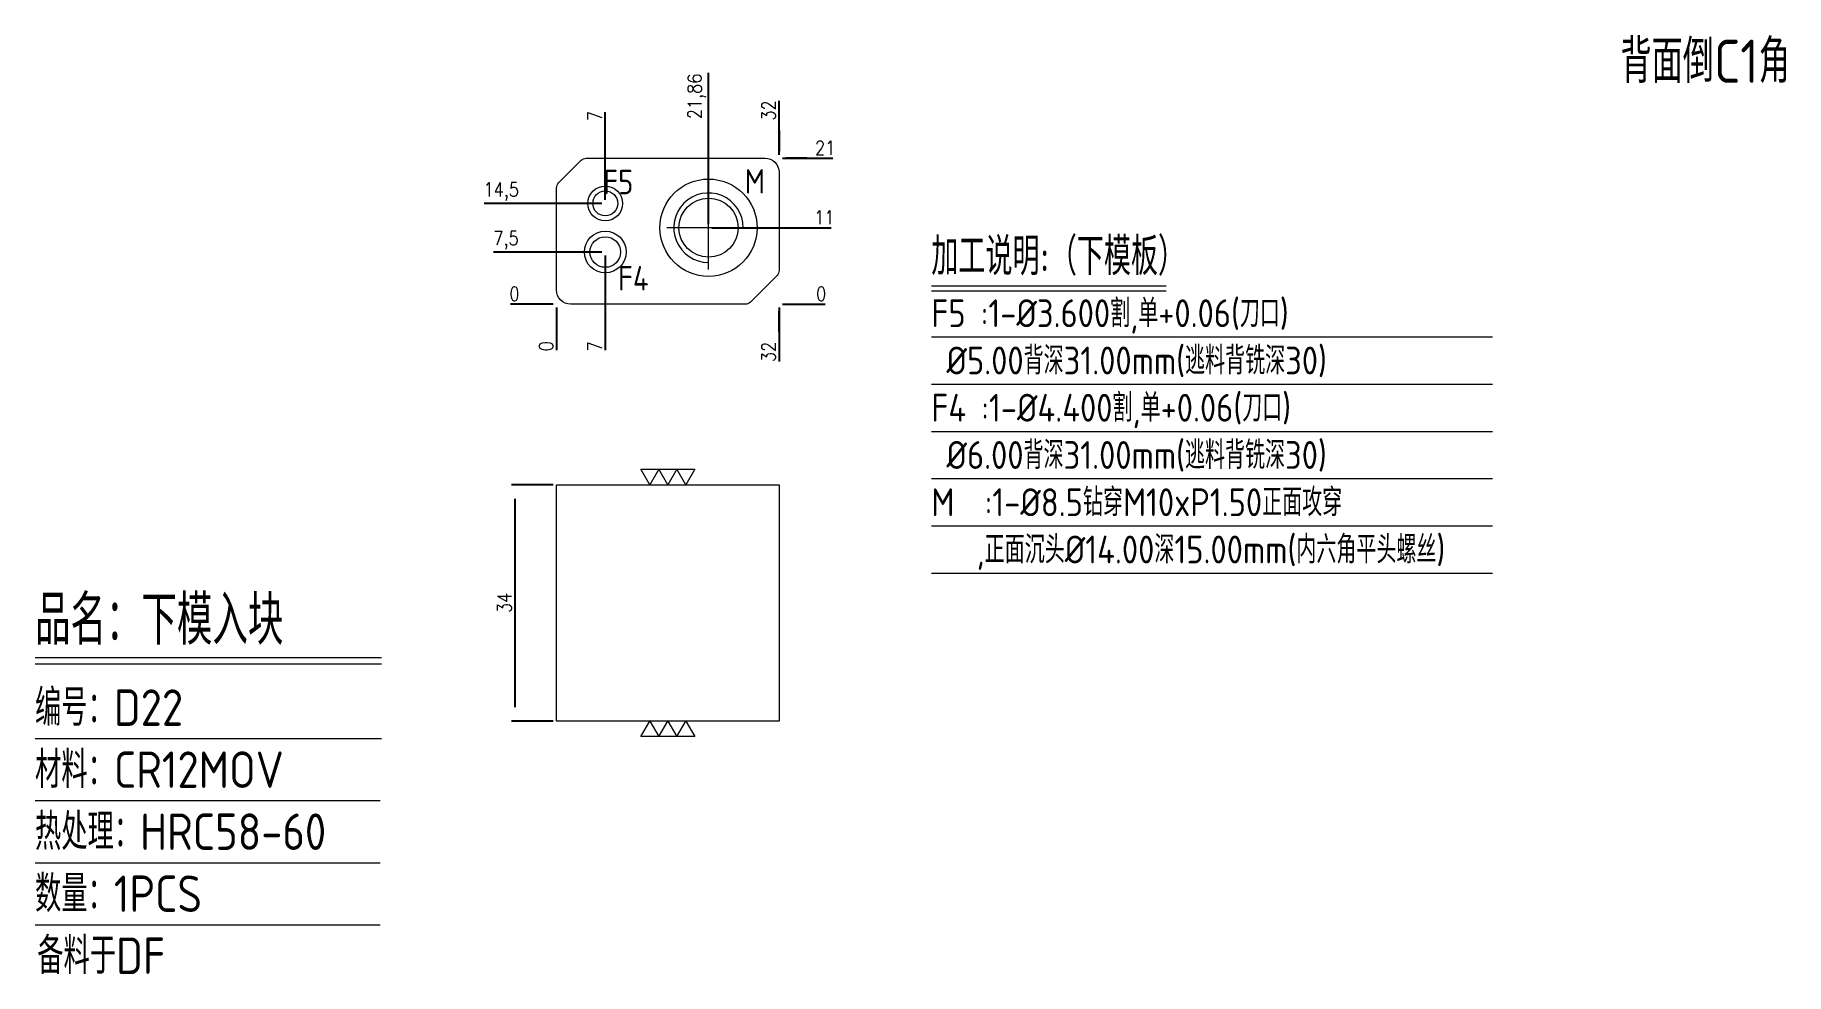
# Model space of a CAD drawing. Header units: millimetres. Extents: x 113679 to 113931, y 600 to 735.
import ezdxf
from ezdxf.enums import TextEntityAlignment as Align

# ---------------------------------------------------------------- set-up
doc = ezdxf.new("R2010")
doc.units = ezdxf.units.MM
doc.linetypes.add('CENTER', pattern=[0])
doc.linetypes.add('HIDDEN', pattern=[0])
for name, color, linetype in [('DIE_P', 2, 'Continuous'), ('DIM', 4, 'Continuous'), ('TEXT', 4, 'Continuous')]:
    doc.layers.add(name, color=color, linetype=linetype)
doc.styles.add('gbenor', font='gbenor.shx', dxfattribs={"bigfont": 'gbcbig.shx'})
doc.styles.get("Standard").update_dxf_attribs({"font": 'txt.shx', "width": 0.85, "bigfont": 'ctxt.shx'})
doc.dimstyles.new('T-2-WX', dxfattribs={"dimtxt": 2, "dimasz": 2, "dimexe": 0.5, "dimexo": 0.5, "dimgap": 0.5, "dimtad": 1, "dimtxsty": 'Standard', "dimblk": 'OPEN30', "dimcen": 0, "dimazin": 3, "dimtfac": 1, "dimtmove": 0, "dimatfit": 3, "dimldrblk": 'OPEN30', "dimlwd": -1, "dimlwe": -1})

# ---------------------------------------------------------------- blocks, each defined once
blk = doc.blocks.new('*D7579')
at = {"layer": 'Defpoints', "color": 0}
for p in [(113753.95, 696.34), (113785.95, 696.34), (113790.95, 696.34)]:
    blk.add_point(p, dxfattribs=at)
at = {"layer": 'DIM', "color": 0}
blk.add_line((113786.45, 696.34), (113792.58, 696.34), dxfattribs=at)
at = {"layer": 'DIM', "color": 0, "lineweight": 5, "insert": (113792.01, 697.84), "char_height": 2, "attachment_point": 5}
blk.add_mtext('0', dxfattribs=at)
blk = doc.blocks.new('_Open30')
blk = doc.blocks.new('*D7580')
at = {"layer": 'Defpoints', "color": 0}
for p in [(113775.8, 707.34), (113790.95, 707.34), (113753.95, 696.34)]:
    blk.add_point(p, dxfattribs=at)
at = {"layer": 'DIM', "color": 0}
for p, q in [((113776.3, 707.34), (113782.95, 707.34)), ((113782.95, 707.34), (113786.95, 707.34)), ((113786.95, 707.34), (113793.47, 707.34))]:
    blk.add_line(p, q, dxfattribs=at)
at = {"layer": 'DIM', "color": 0, "lineweight": 5, "insert": (113792.46, 708.84), "char_height": 2, "attachment_point": 5}
blk.add_mtext('11', dxfattribs=at)
blk = doc.blocks.new('*D7581')
at = {"layer": 'Defpoints', "color": 0}
for p in [(113785.95, 717.34), (113790.95, 717.34), (113753.95, 696.34)]:
    blk.add_point(p, dxfattribs=at)
at = {"layer": 'DIM', "color": 0}
for p, q in [((113786.45, 717.34), (113789.95, 717.34)), ((113789.95, 717.34), (113786.95, 717.34)), ((113786.95, 717.34), (113793.71, 717.34))]:
    blk.add_line(p, q, dxfattribs=at)
at = {"layer": 'DIM', "color": 0, "lineweight": 5, "insert": (113792.58, 718.84), "char_height": 2, "attachment_point": 5}
blk.add_mtext('21', dxfattribs=at)
blk = doc.blocks.new('*D7582')
at = {"layer": 'Defpoints', "color": 0}
for p in [(113748.95, 696.34), (113753.95, 696.34), (113753.95, 696.34)]:
    blk.add_point(p, dxfattribs=at)
at = {"layer": 'DIM', "color": 0}
blk.add_line((113753.45, 696.34), (113747.31, 696.34), dxfattribs=at)
at = {"layer": 'DIM', "color": 0, "lineweight": 5, "insert": (113747.88, 697.84), "char_height": 2, "attachment_point": 5}
blk.add_mtext('0', dxfattribs=at)
blk = doc.blocks.new('*D7583')
at = {"layer": 'Defpoints', "color": 0}
for p in [(113748.95, 703.84), (113760.95, 703.84), (113753.95, 696.34)]:
    blk.add_point(p, dxfattribs=at)
at = {"layer": 'DIM', "color": 0}
for p, q in [((113752.95, 703.84), (113744.89, 703.84)), ((113756.95, 703.84), (113752.95, 703.84)), ((113760.45, 703.84), (113756.95, 703.84))]:
    blk.add_line(p, q, dxfattribs=at)
at = {"layer": 'DIM', "color": 0, "lineweight": 5, "insert": (113746.67, 705.53), "char_height": 2, "attachment_point": 5}
blk.add_mtext('7,5', dxfattribs=at)
blk = doc.blocks.new('*D7584')
at = {"layer": 'Defpoints', "color": 0}
for p in [(113748.95, 710.84), (113760.95, 710.84), (113753.95, 696.34)]:
    blk.add_point(p, dxfattribs=at)
at = {"layer": 'DIM', "color": 0}
for p, q in [((113752.95, 710.84), (113743.51, 710.84)), ((113756.95, 710.84), (113752.95, 710.84)), ((113760.45, 710.84), (113756.95, 710.84))]:
    blk.add_line(p, q, dxfattribs=at)
at = {"layer": 'DIM', "color": 0, "lineweight": 5, "insert": (113745.98, 712.53), "char_height": 2, "attachment_point": 5}
blk.add_mtext('14,5', dxfattribs=at)
blk = doc.blocks.new('*D7585')
at = {"layer": 'Defpoints', "color": 0}
for p in [(113753.95, 696.34), (113785.95, 696.34), (113785.95, 691.34)]:
    blk.add_point(p, dxfattribs=at)
at = {"layer": 'DIM', "color": 0}
for p, q in [((113785.95, 695.84), (113785.95, 692.34)), ((113785.95, 692.34), (113785.95, 695.34)), ((113785.95, 695.34), (113785.95, 688.09))]:
    blk.add_line(p, q, dxfattribs=at)
at = {"layer": 'DIM', "color": 0, "lineweight": 5, "insert": (113784.45, 689.47), "char_height": 2, "attachment_point": 5, "rotation": 90}
blk.add_mtext('32', dxfattribs=at)
blk = doc.blocks.new('*D7586')
at = {"layer": 'Defpoints', "color": 0}
for p in [(113760.95, 703.84), (113753.95, 696.34), (113760.95, 691.34)]:
    blk.add_point(p, dxfattribs=at)
at = {"layer": 'DIM', "color": 0}
for p, q in [((113760.95, 703.34), (113760.95, 699.34)), ((113760.95, 699.34), (113760.95, 695.34)), ((113760.95, 695.34), (113760.95, 689.71))]:
    blk.add_line(p, q, dxfattribs=at)
at = {"layer": 'DIM', "color": 0, "lineweight": 5, "insert": (113759.45, 690.28), "char_height": 2, "attachment_point": 5, "rotation": 90}
blk.add_mtext('7', dxfattribs=at)
blk = doc.blocks.new('*D7587')
at = {"layer": 'Defpoints', "color": 0}
for p in [(113753.95, 696.34), (113753.95, 696.34), (113753.95, 691.34)]:
    blk.add_point(p, dxfattribs=at)
at = {"layer": 'DIM', "color": 0}
blk.add_line((113753.95, 695.84), (113753.95, 689.71), dxfattribs=at)
at = {"layer": 'DIM', "color": 0, "lineweight": 5, "insert": (113752.45, 690.28), "char_height": 2, "attachment_point": 5, "rotation": 90}
blk.add_mtext('0', dxfattribs=at)
blk = doc.blocks.new('*D7588')
at = {"layer": 'Defpoints', "color": 0}
for p in [(113785.95, 722.34), (113785.95, 717.34), (113753.95, 696.34)]:
    blk.add_point(p, dxfattribs=at)
at = {"layer": 'DIM', "color": 0}
for p, q in [((113785.95, 718.34), (113785.95, 725.59)), ((113785.95, 717.84), (113785.95, 721.34)), ((113785.95, 721.34), (113785.95, 718.34))]:
    blk.add_line(p, q, dxfattribs=at)
at = {"layer": 'DIM', "color": 0, "lineweight": 5, "insert": (113784.45, 724.22), "char_height": 2, "attachment_point": 5, "rotation": 90}
blk.add_mtext('32', dxfattribs=at)
blk = doc.blocks.new('*D7589')
at = {"layer": 'Defpoints', "color": 0}
for p in [(113775.8, 722.34), (113775.8, 707.34), (113753.95, 696.34)]:
    blk.add_point(p, dxfattribs=at)
at = {"layer": 'DIM', "color": 0}
for p, q in [((113775.8, 718.34), (113775.8, 729.64)), ((113775.8, 714.34), (113775.8, 718.34)), ((113775.8, 707.84), (113775.8, 714.34))]:
    blk.add_line(p, q, dxfattribs=at)
at = {"layer": 'DIM', "color": 0, "lineweight": 5, "insert": (113774.11, 726.24), "char_height": 2, "attachment_point": 5, "rotation": 90}
blk.add_mtext('21,86', dxfattribs=at)
blk = doc.blocks.new('*D7590')
at = {"layer": 'Defpoints', "color": 0}
for p in [(113760.95, 722.34), (113760.95, 710.84), (113753.95, 696.34)]:
    blk.add_point(p, dxfattribs=at)
at = {"layer": 'DIM', "color": 0}
for p, q in [((113760.95, 718.34), (113760.95, 723.98)), ((113760.95, 714.84), (113760.95, 718.34)), ((113760.95, 711.34), (113760.95, 714.84))]:
    blk.add_line(p, q, dxfattribs=at)
at = {"layer": 'DIM', "color": 0, "lineweight": 5, "insert": (113759.45, 723.41), "char_height": 2, "attachment_point": 5, "rotation": 90}
blk.add_mtext('7', dxfattribs=at)
blk = doc.blocks.new('*D7591')
at = {"layer": 'Defpoints', "color": 0}
for p in [(113753.948009, 670.347604), (113747.948009, 636.347604), (113753.948009, 636.347604)]:
    blk.add_point(p, dxfattribs=at)
at = {"layer": 'DIM', "color": 0}
for p, q in [((113753.448009, 670.347604), (113747.448009, 670.347604)), ((113747.948009, 668.347604), (113747.948009, 638.347604)), ((113753.448009, 636.347604), (113747.448009, 636.347604))]:
    blk.add_line(p, q, dxfattribs=at)
at = {"layer": 'DIM', "color": 0, "lineweight": 5, "insert": (113746.448009, 653.347604), "char_height": 2, "attachment_point": 5, "rotation": 90}
blk.add_mtext('34', dxfattribs=at)

msp = doc.modelspace()

# ---------------------------------------------------------------- linework, layer by layer
at = {"layer": 'DIE_P', "linetype": 'Continuous', "lineweight": 5}
msp.add_lwpolyline([(113785.948, 715.342), (113785.948, 701.17, -0.1989124), (113785.655, 700.463), (113781.827, 696.635, -0.1989124), (113781.12, 696.342), (113755.948, 696.342, -0.4142136), (113753.948, 698.342), (113753.948, 713.099, -0.1989124), (113754.241, 713.806), (113757.484, 717.049, -0.1989124), (113758.191, 717.342), (113783.948, 717.342, -0.4142136)], format="xyb", close=True, dxfattribs=at)
at = {"layer": 'DIE_P', "linetype": 'CENTER', "lineweight": 5}
for points in [[(113775.803, 701.342), (113775.803, 713.342)], [(113781.803, 707.342), (113769.803, 707.342)]]:
    msp.add_lwpolyline(points, dxfattribs=at)
at = {"layer": 'DIE_P', "lineweight": 5}
msp.add_lwpolyline([(113780.803, 707.342, 2.4142136), (113775.803, 702.342)], format="xyb", dxfattribs=at)
at = {"layer": 'DIE_P', "color": 4, "linetype": 'HIDDEN', "lineweight": 5, "ltscale": 0.5}
for centre, radius in [((113760.948, 710.842), 2.5), ((113760.948, 703.842), 3)]:
    msp.add_circle(centre, radius, dxfattribs=at)
at = {"layer": 'DIE_P', "linetype": 'Continuous', "lineweight": 5}
msp.add_circle((113775.803, 707.342), 7, dxfattribs=at)
at = {"layer": 'DIE_P', "color": 1, "linetype": 'Continuous', "lineweight": 5}
for centre, radius in [((113760.948, 710.842), 1.8), ((113760.948, 703.842), 2.2)]:
    msp.add_circle(centre, radius, dxfattribs=at)
at = {"layer": 'DIE_P', "lineweight": 5}
msp.add_circle((113775.803, 707.342), 4.25, dxfattribs=at)
at = {"layer": 'DIM', "color": 4, "linetype": 'Continuous', "lineweight": 5}
for p, q in [((113678.911, 645.498), (113728.777, 645.498)), ((113678.911, 644.579), (113728.777, 644.579)), ((113678.911, 633.814), (113728.777, 633.814)), ((113678.911, 624.886), (113728.561, 624.886)), ((113678.911, 615.958), (113728.561, 615.958)), ((113678.911, 607.031), (113728.561, 607.031))]:
    msp.add_line(p, q, dxfattribs=at)
at = {"layer": 'TEXT', "color": 3, "lineweight": 5}
for p, q in [((113807.863, 698.973), (113841.655, 698.973)), ((113807.863, 698.273), (113841.655, 698.273))]:
    msp.add_line(p, q, dxfattribs=at)
at = {"layer": 'TEXT', "color": 3, "linetype": 'Continuous', "lineweight": 5}
for p, q in [((113807.863, 691.633), (113888.578, 691.633)), ((113807.863, 684.833), (113888.578, 684.833)), ((113807.863, 678.033), (113888.578, 678.033)), ((113807.863, 671.233), (113888.578, 671.233)), ((113807.863, 664.433), (113888.578, 664.433)), ((113807.863, 657.633), (113888.578, 657.633))]:
    msp.add_line(p, q, dxfattribs=at)
at = {"layer": 'TEXT', "lineweight": 5}
for points in [[(113773.845, 672.598), (113772.546, 670.348), (113771.247, 672.598), (113769.948, 670.348), (113768.649, 672.598), (113767.35, 670.348), (113766.051, 672.598), (113773.845, 672.598)], [(113766.051, 634.098), (113767.35, 636.348), (113768.649, 634.098), (113769.948, 636.348), (113771.247, 634.098), (113772.546, 636.348), (113773.845, 634.098), (113766.051, 634.098)]]:
    msp.add_lwpolyline(points, close=True, dxfattribs=at)
at = {"layer": 'TEXT', "color": 2, "lineweight": 5}
msp.add_lwpolyline([(113753.948, 670.348), (113785.948, 670.348), (113785.948, 636.348), (113753.948, 636.348)], close=True, dxfattribs=at)

# ---------------------------------------------------------------- texts
at = {"layer": 'DIM', "color": 3, "linetype": 'Continuous', "lineweight": 5, "style": 'gbenor'}
for s, height, p in [('品名：下模入块', 7.0896, (113678.911, 647.336)), ('编号：D22', 5.2515, (113678.911, 635.652)), ('材料：CR12MOV', 5.2515, (113678.911, 626.724)), ('热处理：HRC58-60', 5.25154, (113678.911, 617.796)), ('数量：1PCS', 5.2515, (113678.911, 608.869)), ('备料于DF', 5.2515, (113679.231, 599.941))]:
    msp.add_text(s, height=height, dxfattribs=at).set_placement(p)
at = {"layer": 'TEXT', "color": 4, "lineweight": 5, "style": 'gbenor'}
for s, height, p in [('背面倒C1角', 6.2174, (113907.007, 728.189)), ('加工说明:（下模板）', 5.4, (113807.863, 700.513)), (' %%C5.00背深31.00mm(逃料背铣深30)', 4, (113807.863, 686.233)), (' %%C6.00背深31.00mm(逃料背铣深30)', 4, (113807.863, 672.633)), ('M  :1-%%c8.5钻穿M10xP1.50正面攻穿', 4, (113807.863, 665.833)), ('   ,正面沉头%%C14.00深15.00mm(内六角平头螺丝)', 4, (113807.863, 659.033))]:
    msp.add_text(s, height=height, dxfattribs=at).set_placement(p)
for s, p in [('F5', (113762.816, 713.92)), ('M', (113782.467, 714.018)), ('F4', (113764.98, 700.066))]:
    msp.add_text(s, height=3.52, dxfattribs=at).set_placement(p, align=Align.MIDDLE_CENTER)
at = {"layer": 'TEXT', "color": 1, "lineweight": 5, "style": 'gbenor'}
for s, p in [('F5 :1-%%C3.600割,单+0.06(刀口)', (113807.863, 693.033)), ('F4 :1-%%C4.400割,单+0.06(刀口)', (113807.863, 679.433))]:
    msp.add_text(s, height=4, dxfattribs=at).set_placement(p)

# ---------------------------------------------------------------- dimensions: what is measured, and where the dimension line sits
at = {"layer": 'DIM', "lineweight": 5}
for feature_location, offset, dtype, origin, picture, middle in [((113775.8034, 707.3418), (-0.0004, 15), 1, (113753.948, 696.3418), '*D7589', (113774.1125, 726.2418)), ((113785.948, 717.342), (0, 5), 1, (113753.948, 696.342), '*D7588', (113784.448, 724.218)), ((113760.948, 710.842), (0, 11.5), 1, (113753.948, 696.342), '*D7590', (113759.448, 723.408)), ((113785.948, 717.342), (5, 0), 0, (113753.948, 696.342), '*D7581', (113792.581, 718.842)), ((113760.948, 710.842), (-12, 0), 0, (113753.948, 696.342), '*D7584', (113745.979, 712.532)), ((113775.803, 707.342), (15.145, 0), 0, (113753.948, 696.342), '*D7580', (113792.46, 708.842)), ((113760.948, 703.842), (-12, 0), 0, (113753.948, 696.342), '*D7583', (113746.667, 705.532)), ((113760.948, 703.842), (0, -12.5), 1, (113753.948, 696.342), '*D7586', (113759.448, 690.275)), ((113753.948008987, 696.341761181), (-5, 0), 0, (113753.948008987, 696.341761181), '*D7582', (113747.88134232, 697.841761181)), ((113785.948009007, 696.341761181), (5, 0), 0, (113753.948008987, 696.341761181), '*D7579', (113792.014675674, 697.841761181)), ((113753.948008987, 696.341761181), (0, -5), 1, (113753.948008987, 696.341761181), '*D7587', (113752.448008987, 690.275094514)), ((113785.948, 696.342), (0, -5), 1, (113753.948, 696.342), '*D7585', (113784.448, 689.466))]:
    dim = msp.add_ordinate_dim(feature_location=feature_location, offset=offset, dtype=dtype, origin=origin, dimstyle='T-2-WX', dxfattribs=at)
    dim.commit()
    dim.dimension.update_dxf_attribs({"geometry": picture, "text_midpoint": middle})
dim = msp.add_linear_dim(base=(113747.948, 636.348), p1=(113753.948, 670.348), p2=(113753.948, 636.348), angle=90, dimstyle='T-2-WX', dxfattribs=at)
dim.commit()
dim.dimension.update_dxf_attribs({"geometry": '*D7591', "text_midpoint": (113746.448, 653.348)})

doc.saveas('drawing.dxf')
